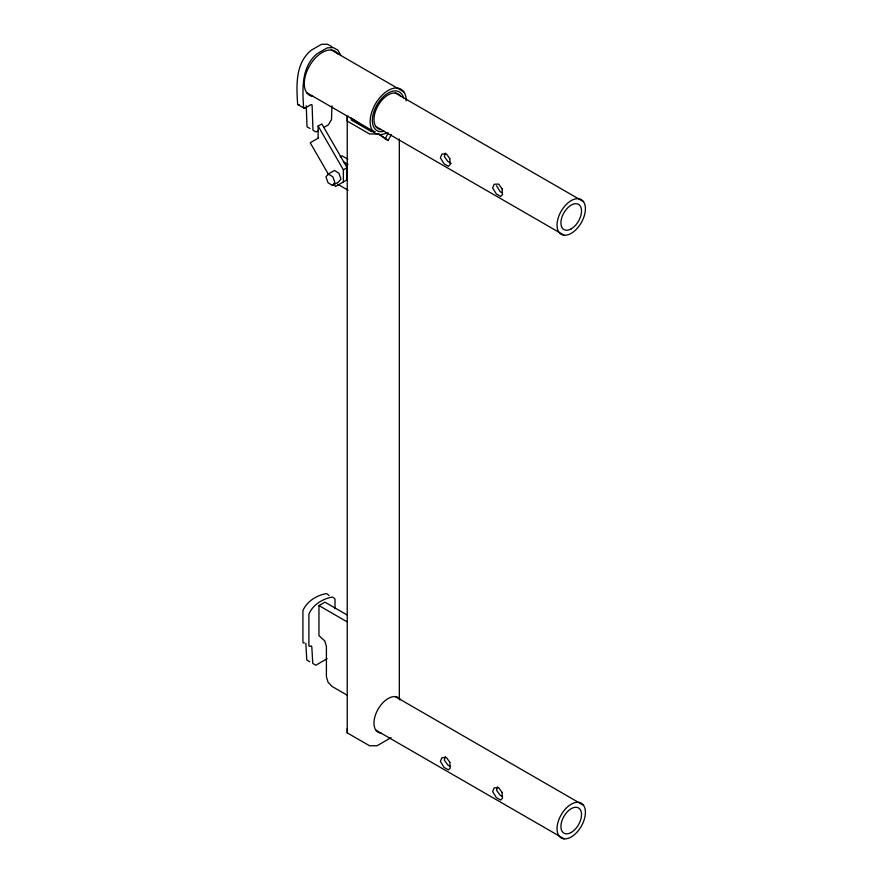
<?xml version="1.0" encoding="UTF-8"?>
<svg xmlns="http://www.w3.org/2000/svg" width="883" height="883" viewBox="0 0 883 883"><rect width="100%" height="100%" fill="white"/><g stroke="black" fill="none" stroke-linecap="round" stroke-linejoin="round"><path stroke-width="1.32" d="M318.112 138.223L318.112 126.07L321.831 123.918L347.085 167.66L347.085 179.812L335.474 186.523L334.105 184.161M347.262 615.054L324.911 602.151L318.962 605.583L318.962 635.661L324.745 640.915L326.401 646.4L326.401 676.731L328.057 682.217L331.986 686.4L347.218 695.197M343.366 181.964L343.366 169.812L318.112 126.07M391.103 737.625L377.008 745.771L369.558 745.771L347.24 732.879L347.24 116.799L348.355 116.148M399.326 699.811L399.326 139.006M331.953 105.872L331.489 119.547L328.476 124.757L323.94 127.384M445.297 153.079L444.304 156.523L447.946 161.512L451.224 163.41M445.297 756.687L444.304 760.12L447.946 765.12L450.131 766.378M497.571 786.863L496.566 790.307L500.219 795.296L502.405 796.565M391.312 134.613L388.167 140.474L385.198 138.752L388.332 132.903M328.366 173.973L325.948 176.909L327.99 182.671L332.45 185.496L338.553 181.975L340.97 179.039L338.929 173.267L334.469 170.441L328.366 173.973L332.825 176.799L334.867 182.56L332.45 185.496M318.255 130.662L315.993 131.964L312.979 130.231L312.096 105.265A2.108 1.214 -60 0 0 310.661 104.845L305.054 108.079A2.108 1.214 -60 0 1 303.564 107.207C302.45 88.51 301.213 66.865 317.218 53.653L327.251 47.859L333.288 47.594L337.957 50.176L340.904 55.375M318.443 138.024L310.22 142.77L328.653 174.702M340.176 156.898L342.03 155.827L347.847 159.183M343.366 169.812L347.085 167.66M327.107 658.685L315.772 665.241L312.759 663.431L311.809 646.753L311.324 646.003L309.326 646.4L308.895 645.407L308.895 614.138C312.659 604.811 323.211 598.376 332.748 597.029L335.021 599.049L335.021 608.564M304.414 642.857L303.355 642.945L302.913 641.952L302.913 610.683C306.688 601.367 317.24 594.921 326.776 593.586M375.143 131.622L371.423 131.622L351.335 120.022L351.335 117.869M331.975 46.733L327.317 44.15L321.401 44.371L311.246 50.21C295.231 63.41 296.478 85.055 297.593 103.764A2.108 1.214 -60 0 0 299.083 104.624M331.313 50L403.785 91.843M395.264 92.991L583.508 201.677A20.066 11.589 -60 0 1 571.224 233.344A20.066 11.589 -60 0 1 558.939 215.86A20.066 11.589 -60 0 1 583.508 201.677M502.405 192.958L500.219 191.699L496.522 185.728M375.882 126.556L564.127 235.242M306.677 92.671L374.447 131.799M358.399 123.289L361.379 125L352.449 118.664M297.792 104.514L304.315 108.278M310.01 128.521L307.008 126.788L306.258 105.75M343.377 161.766L348.034 164.448M337.571 184.183L348.034 190.22M318.962 605.583L347.196 621.886M395.264 696.599L583.508 805.285A20.066 11.589 -60 0 1 571.224 836.952A20.066 11.589 -60 0 1 558.939 819.468A20.066 11.589 -60 0 1 583.508 805.285M375.882 730.164L564.127 838.85M309.79 661.786L306.787 659.976L305.838 643.299M388.167 140.474L378.123 133.333L377.008 133.984L369.569 133.984L347.24 121.092L347.24 116.799M379.613 134.79L385.198 138.752M327.527 594.259L329.05 595.595M347.24 728.585L347.24 732.879M381.07 129.558A20.066 11.589 -60 0 1 378.134 105.485A20.066 11.589 -60 0 1 400.452 95.993M384.083 131.247A22.34 12.892 -60 0 1 376.997 104.823A22.34 12.892 -60 0 1 403.421 97.748M313.288 96.479A25.508 14.724 -60 0 1 309.547 65.883A25.508 14.724 -60 0 1 337.913 53.819M386.864 132.803A25.508 14.724 -60 0 1 370.154 120.662A25.508 14.724 -60 0 1 388.608 90.198A25.508 14.724 -60 0 1 406.202 100.861M381.07 733.166A20.066 11.589 -60 0 1 378.134 709.082A20.066 11.589 -60 0 1 400.452 699.59M449.8 158.642L450.231 164.437L448.421 166.291L444.05 163.763L440.363 157.792L441.919 154.095L446.368 153.885L449.8 158.642M449.8 762.25L450.231 768.044L448.421 769.888L444.05 767.371L440.363 761.4L441.919 757.691L446.368 757.482L449.8 762.25M502.074 188.819L502.504 194.624L500.694 196.468L496.323 193.94L492.637 187.969L494.193 184.271L498.641 184.061L502.074 188.819M502.074 792.426L502.504 798.221L500.694 800.075L496.323 797.548L492.637 791.576L494.193 787.879L498.641 787.669L502.074 792.426M571.224 228.852A14.558 8.411 -60 0 0 580.142 205.871A14.558 8.411 -60 0 0 562.305 216.169A14.558 8.411 -60 0 0 571.224 228.852M571.224 832.459A14.558 8.411 -60 0 0 580.142 809.468A14.558 8.411 -60 0 0 562.305 819.766A14.558 8.411 -60 0 0 571.224 832.459"/></g></svg>
